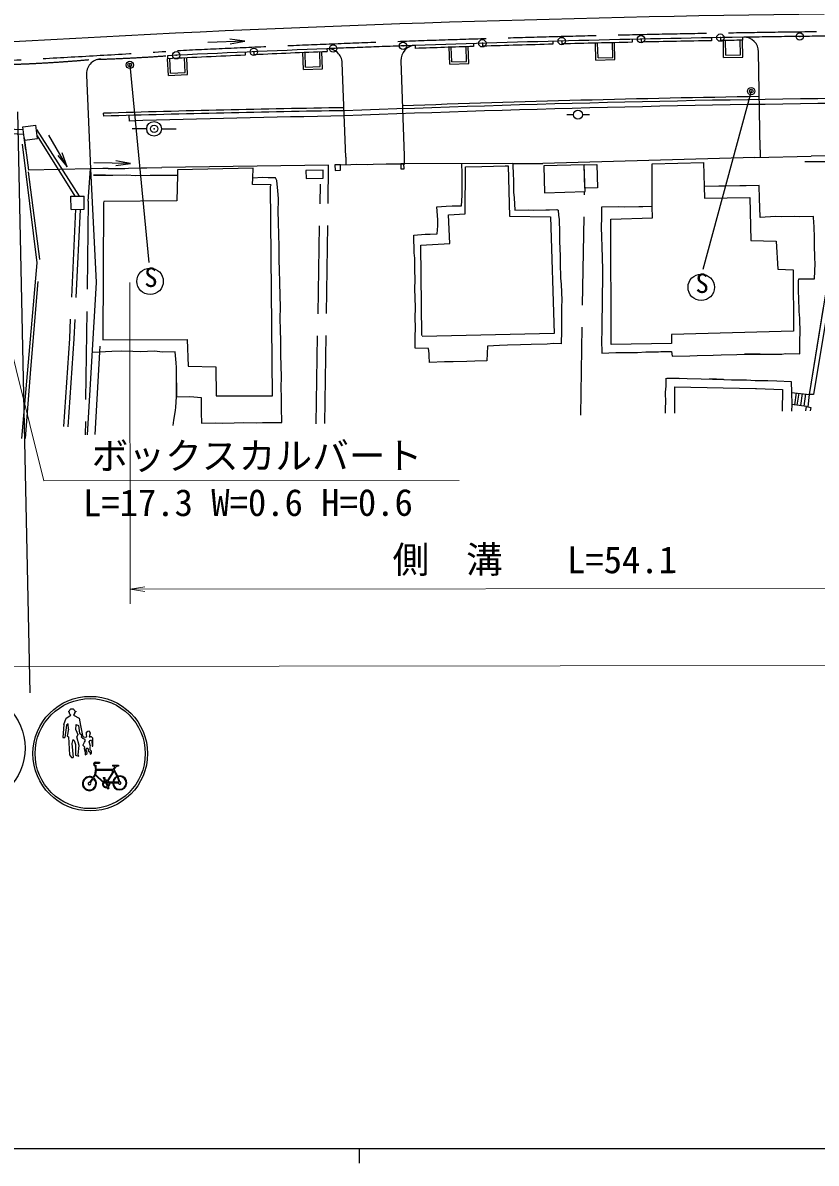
# Model space of a CAD drawing. Units: millimetres, scale not verified. Extents: x 40000 to 680000, y 20000 to 380000.
# Drawn here: x 145115 to 199098, y 204000 to 281646 of the extents above; entities that cross this region are included whole.
import ezdxf
from ezdxf.enums import TextEntityAlignment as Align

# ---------------------------------------------------------------- set-up
doc = ezdxf.new("R2010")
doc.units = ezdxf.units.MM
doc.header["$LTSCALE"] = 1000
doc.header["$PDMODE"] = 32
doc.header["$PDSIZE"] = 500
doc.linetypes.add('DASHED', pattern=[7.5, 6, -1.5])
for name, color, linetype, lineweight in [('M-BGD', 7, 'Continuous', 25), ('M-BGD-EXST', 7, 'Continuous', 25), ('M-STR-HTXT', 7, 'Continuous', 13), ('M-STR-STRC', 7, 'Continuous', 25), ('M-TTL-BAND', 7, 'Continuous', 25)]:
    doc.layers.add(name, color=color, linetype=linetype, lineweight=lineweight)
doc.styles.add('ＭＳ ゴシック', font='')
doc.styles.get('ＭＳ ゴシック').set_extended_font_data('MS Gothic')

# ---------------------------------------------------------------- blocks, each defined once
blk = doc.blocks.new('open_arrow')
at = {"color": 0, "linetype": 'Continuous', "lineweight": -2}
blk.add_lwpolyline([(7.5, 1.25), (0, 0), (7.5, -1.25)], dxfattribs=at)

msp = doc.modelspace()

# ---------------------------------------------------------------- linework, layer by layer
at = {"layer": 'M-BGD'}
for p, q in [((160212, 280407), (157714, 280314)), ((181182, 280389), (181187, 280189)), ((181781, 280405), (181787, 280205)), ((186580, 280521), (186584, 280320)), ((187180, 280533), (187184, 280334)), ((191979, 280627), (191982, 280427)), ((192579, 280638), (192582, 280438)), ((192802, 279292), (192785, 280442)), ((192950, 279445), (192935, 280445)), ((193950, 279460), (193935, 280460)), ((194082, 280662), (194085, 280462)), ((194102, 279312), (194085, 280462)), ((160236, 279645), (160244, 279445)), ((160835, 279672), (160844, 279472)), ((164214, 278466), (164168, 279615)), ((164358, 278622), (164318, 279621)), ((165357, 278662), (165317, 279661)), ((165513, 278518), (165467, 279667)), ((165808, 279882), (165816, 279682)), ((171804, 280103), (171811, 279903)), ((174159, 278831), (174122, 279981)), ((174304, 278986), (174272, 279985)), ((175303, 279018), (175271, 280017)), ((175458, 278873), (175421, 280022)), ((175784, 280234), (175790, 280034)), ((176384, 280252), (176390, 280052)), ((184106, 279113), (184079, 280263)), ((184252, 279267), (184229, 280266)), ((185252, 279290), (185228, 280290)), ((185406, 279144), (185378, 280293)), ((195284, 272999), (195184, 279675)), ((154961, 279404), (154970, 279204)), ((155026, 278056), (154970, 279204)), ((155169, 278213), (155120, 279212)), ((156168, 278261), (156119, 279260)), ((156325, 278119), (156269, 279268)), ((167093, 272500), (166847, 278921)), ((170840, 279068), (171073, 272588)), ((174159, 278831), (175458, 278873)), ((174304, 278986), (175303, 279018)), ((184106, 279113), (185406, 279144)), ((184252, 279267), (185252, 279290)), ((192802, 279292), (194102, 279312)), ((192950, 279445), (193950, 279460)), ((149458, 278085), (149712, 271699)), ((155026, 278056), (156325, 278119)), ((155169, 278213), (156168, 278261)), ((164214, 278466), (165513, 278518)), ((164358, 278622), (165357, 278662)), ((150620, 275288), (150610, 275489)), ((152378, 274956), (152360, 275328)), ((182138, 275400), (182589, 275403)), ((183189, 275408), (183669, 275412)), ((145117, 274556), (146010, 274666)), ((145227, 273663), (145117, 274556)), ((146120, 273773), (146010, 274666)), ((153550, 274427), (152550, 274438)), ((155550, 274405), (154550, 274416)), ((146088, 265307), (145100, 273389)), ((145207, 273819), (145490, 271624)), ((145227, 273663), (146120, 273773)), ((148138, 271840), (146882, 274002)), ((171073, 272588), (171074, 272072)), ((194927, 272482), (198752, 272559)), ((195284, 272999), (195293, 272499)), ((198649, 256344), (201265, 272609)), ((201280, 272610), (198752, 272559)), ((152447, 272072), (149948, 272109)), ((152315, 271744), (153172, 271768)), ((153172, 271768), (153552, 271778)), ((153552, 271778), (154576, 271784)), ((165922, 271946), (154576, 271784)), ((166725, 271976), (166354, 271966)), ((166354, 271966), (166364, 271593)), ((166725, 271976), (167427, 272003)), ((166735, 271603), (166725, 271976)), ((167093, 272500), (167102, 272000)), ((167427, 272003), (167839, 272014)), ((167839, 272014), (168570, 272002)), ((168570, 272002), (168951, 272013)), ((168951, 272013), (169840, 272037)), ((169840, 272037), (170157, 272046)), ((170157, 272046), (171110, 272049)), ((171043, 272049), (170837, 272043)), ((170837, 272043), (170846, 271695)), ((171053, 271701), (171043, 272049)), ((178446, 272073), (171110, 272049)), ((175222, 268644), (175246, 271836)), ((175246, 271836), (176337, 271867)), ((176337, 271867), (177942, 271912)), ((177942, 271912), (178149, 271917)), ((178149, 271917), (178227, 268476)), ((178446, 272073), (180502, 272077)), ((194927, 272482), (180502, 272077)), ((183318, 271980), (180563, 271904)), ((180563, 271904), (180613, 270080)), ((183318, 271980), (184181, 272004)), ((183369, 270156), (183318, 271980)), ((183362, 270378), (183318, 271980)), ((184181, 272004), (184225, 270401)), ((187940, 272051), (189673, 272095)), ((187949, 269139), (187940, 272051)), ((189673, 272095), (191438, 272140)), ((191438, 272140), (191479, 270492)), ((200827, 272182), (198327, 272176)), ((149560, 269499), (149712, 271699)), ((150570, 271736), (149712, 271699)), ((149712, 271699), (150099, 263968)), ((150707, 271287), (149914, 271265)), ((149914, 271265), (151248, 271270)), ((150925, 271725), (150570, 271736)), ((150925, 271725), (152061, 271737)), ((151248, 271270), (152168, 271295)), ((152061, 271737), (152315, 271744)), ((152168, 271295), (152773, 271249)), ((152773, 271249), (153789, 271277)), ((153789, 271277), (154456, 271264)), ((154456, 271264), (155630, 271279)), ((155630, 271279), (155597, 269532)), ((155637, 271645), (155630, 271279)), ((160788, 271753), (155637, 271645)), ((160754, 270645), (160767, 271071)), ((160767, 271071), (160788, 271753)), ((165541, 271617), (164371, 271585)), ((164371, 271585), (164386, 271040)), ((164386, 271040), (165556, 271073)), ((165556, 271073), (165541, 271617)), ((166364, 271593), (166735, 271603)), ((170846, 271695), (171053, 271701)), ((162002, 270614), (160754, 270645)), ((161972, 270518), (162002, 270614)), ((162112, 256245), (161972, 270518)), ((184225, 270401), (183362, 270378)), ((191479, 270492), (191500, 269698)), ((201295, 270776), (198918, 256345)), ((148384, 269837), (149284, 269848)), ((148395, 268937), (148384, 269837)), ((149294, 268948), (149284, 269848)), ((150630, 269474), (150602, 269379)), ((155597, 269532), (150630, 269474)), ((180613, 270080), (183369, 270156)), ((191500, 269698), (194582, 269750)), ((194582, 269750), (194647, 266830)), ((148395, 268937), (149294, 268948)), ((150602, 269379), (150556, 260060)), ((187951, 268360), (187949, 269139)), ((174080, 268565), (175222, 268644)), ((174166, 266614), (174080, 268565)), ((178227, 268476), (181024, 268439)), ((181024, 268439), (181259, 260489)), ((185118, 268274), (187951, 268360)), ((185151, 259739), (185118, 268274)), ((172199, 266512), (174166, 266614)), ((172258, 260352), (172199, 266512)), ((194647, 266830), (196379, 266783)), ((196379, 266783), (196478, 264866)), ((145048, 253339), (146088, 265307)), ((196478, 264866), (197528, 264829)), ((197528, 264829), (197565, 260659)), ((150099, 263968), (149494, 253589)), ((181259, 260489), (172291, 260289)), ((197565, 260659), (189250, 260424)), ((189250, 260424), (189250, 259804)), ((150031, 253618), (150371, 259639)), ((150556, 260060), (156289, 260086)), ((156289, 260086), (156371, 258262)), ((189250, 259804), (185151, 259739)), ((156371, 258262), (158246, 258219)), ((158246, 258219), (158269, 256250)), ((158269, 256250), (162112, 256245)), ((189476, 255076), (189490, 256857)), ((189490, 256857), (194972, 256755)), ((194972, 256755), (195036, 256756)), ((195036, 256756), (196800, 256678)), ((196800, 256678), (196774, 255199)), ((197425, 256473), (198649, 256344)), ((197730, 256441), (197612, 255639)), ((197919, 256421), (197792, 255613)), ((198153, 256396), (198021, 255580)), ((198375, 256373), (198261, 255546)), ((198624, 256347), (198523, 255500)), ((198918, 256345), (198649, 256344)), ((198449, 255519), (197430, 255665)), ((198400, 255221), (198449, 255519)), ((198449, 255519), (198734, 255447)), ((198734, 255447), (198696, 255224))]:
    msp.add_line(p, q, dxfattribs=at)
at = {"layer": 'M-BGD', "linetype": 'DASHED'}
for p, q in [((141670, 274217), (145177, 274070)), ((142020, 274502), (145139, 274372)), ((146044, 274388), (148953, 269844)), ((146274, 265553), (145207, 273819)), ((146097, 273959), (148651, 269840)), ((198649, 256344), (201265, 272609)), ((165672, 254356), (165922, 271946)), ((175003, 271386), (174983, 272061)), ((178446, 272073), (178469, 271227)), ((149712, 271699), (145490, 271624)), ((161417, 271106), (160767, 271071)), ((161798, 271085), (161417, 271106)), ((162306, 271099), (161798, 271085)), ((162406, 270911), (162306, 271099)), ((175001, 270306), (175012, 271068)), ((175012, 271068), (175003, 271386)), ((178469, 271227), (178506, 271038)), ((178506, 271038), (178498, 270118)), ((162458, 270214), (162406, 270911)), ((162504, 269675), (162458, 270214)), ((165065, 254331), (165362, 270668)), ((175012, 269893), (175001, 270306)), ((192464, 270534), (191479, 270492)), ((192909, 270514), (192464, 270534)), ((193893, 270536), (192909, 270514)), ((194337, 270553), (193893, 270536)), ((195210, 270577), (194337, 270553)), ((195251, 269658), (195210, 270577)), ((149560, 269499), (149357, 253582)), ((162500, 268690), (162504, 269675)), ((174968, 269193), (175012, 269893)), ((178498, 270118), (178542, 269736)), ((178542, 269736), (178597, 268897)), ((183091, 254930), (183327, 270154)), ((195267, 269086), (195251, 269658)), ((148710, 268952), (148282, 260145)), ((149010, 268944), (148582, 260127)), ((162513, 268214), (162500, 268690)), ((173287, 269115), (173921, 269164)), ((173343, 268227), (173287, 269115)), ((173921, 269164), (174333, 269176)), ((174333, 269176), (174968, 269193)), ((178597, 268897), (179550, 268907)), ((179550, 268907), (179836, 268883)), ((179836, 268883), (180693, 268906)), ((180693, 268906), (180947, 268913)), ((180947, 268913), (181455, 268927)), ((181455, 268927), (181551, 268898)), ((181551, 268898), (181561, 268549)), ((185674, 269106), (184485, 269092)), ((184485, 269092), (184491, 268249)), ((186056, 269084), (185674, 269106)), ((187040, 269113), (186056, 269084)), ((187294, 269120), (187040, 269113)), ((187949, 269139), (187294, 269120)), ((195286, 268388), (195267, 269086)), ((162544, 267072), (162513, 268214)), ((173354, 267814), (173343, 268227)), ((181561, 268549), (181600, 268265)), ((181600, 268265), (181625, 267376)), ((184491, 268249), (184464, 267867)), ((196333, 268448), (195286, 268388)), ((196714, 268428), (196333, 268448)), ((197603, 268452), (196714, 268428)), ((197985, 268431), (197603, 268452)), ((198905, 268456), (197985, 268431)), ((198949, 268012), (198905, 268456)), ((198954, 267822), (198949, 268012)), ((171720, 267196), (172481, 267251)), ((171753, 265992), (171720, 267196)), ((172481, 267251), (172830, 267260)), ((172830, 267260), (173306, 267273)), ((173306, 267273), (173354, 267814)), ((181625, 267376), (181641, 266773)), ((184464, 267867), (184495, 266947)), ((198978, 266965), (198954, 267822)), ((162558, 266564), (162544, 267072)), ((162559, 265389), (162558, 266564)), ((181641, 266773), (181669, 265757)), ((184495, 266947), (184506, 266534)), ((184506, 266534), (184534, 265518)), ((198989, 266553), (198978, 266965)), ((199015, 265632), (198989, 266553)), ((145653, 258054), (146274, 265553)), ((171796, 265612), (171753, 265992)), ((171787, 264754), (171796, 265612)), ((181669, 265757), (181681, 265313)), ((199025, 265252), (199015, 265632)), ((162572, 264913), (162559, 265389)), ((162601, 263865), (162572, 264913)), ((181681, 265313), (181710, 264266)), ((184534, 265518), (184549, 264979)), ((184549, 264979), (184548, 263899)), ((198990, 264218), (199025, 265252)), ((171801, 264246), (171787, 264754)), ((171792, 263452), (171801, 264246)), ((181710, 264266), (181754, 263854)), ((197884, 264045), (197911, 264204)), ((197904, 263315), (197884, 264045)), ((197911, 264204), (198990, 264218)), ((162620, 263167), (162601, 263865)), ((171804, 263007), (171792, 263452)), ((181754, 263854), (181784, 262743)), ((184548, 263899), (184531, 263327)), ((184531, 263327), (184531, 262184)), ((197914, 262934), (197904, 263315)), ((162647, 262183), (162620, 263167)), ((171827, 262182), (171804, 263007)), ((181784, 262743), (181764, 262329)), ((197937, 261982), (197914, 262934)), ((162631, 261611), (162647, 262183)), ((171810, 261642), (171827, 262182)), ((181764, 262329), (181765, 261123)), ((184531, 262184), (184516, 261579)), ((197984, 261538), (197937, 261982)), ((162658, 260659), (162631, 261611)), ((171832, 260817), (171810, 261642)), ((181765, 261123), (181778, 260678)), ((184516, 261579), (184512, 260595)), ((198012, 260523), (197984, 261538)), ((148282, 260145), (147827, 253498)), ((148582, 260127), (148128, 253514)), ((162673, 260087), (162658, 260659)), ((171805, 259498), (171814, 260340)), ((171814, 260340), (171832, 260817)), ((181778, 260678), (181739, 259788)), ((184512, 260595), (184495, 260055)), ((197993, 260078), (198012, 260523)), ((162667, 258945), (162673, 260087)), ((172727, 259476), (171805, 259498)), ((172768, 259128), (172727, 259476)), ((176727, 259619), (176689, 258632)), ((177550, 259672), (176727, 259619)), ((178089, 259687), (177550, 259672)), ((178977, 259712), (178089, 259687)), ((179708, 259732), (178977, 259712)), ((180787, 259761), (179708, 259732)), ((181230, 259806), (180787, 259761)), ((181739, 259788), (181230, 259806)), ((184495, 260055), (184502, 259150)), ((197988, 259109), (197993, 260078)), ((151166, 259262), (149874, 259203)), ((151801, 259279), (151166, 259262)), ((152596, 259270), (151801, 259279)), ((153104, 259252), (152596, 259270)), ((154088, 259279), (153104, 259252)), ((154597, 259229), (154088, 259279)), ((155487, 259238), (154597, 259229)), ((155539, 258493), (155487, 259238)), ((162689, 258373), (162667, 258945)), ((172773, 258969), (172768, 259128)), ((172785, 258524), (172773, 258969)), ((174404, 258569), (173800, 258552)), ((175324, 258594), (174404, 258569)), ((175864, 258609), (175324, 258594)), ((176689, 258632), (175864, 258609)), ((184502, 259150), (185471, 259192)), ((185471, 259192), (185916, 259204)), ((185916, 259204), (186931, 259190)), ((186931, 259190), (187503, 259248)), ((187503, 259248), (188361, 259240)), ((188361, 259240), (188518, 259276)), ((188518, 259276), (189249, 259265)), ((189249, 259265), (189289, 258948)), ((189289, 258948), (190495, 258981)), ((190495, 258981), (191003, 258995)), ((191003, 258995), (192082, 259025)), ((192082, 259025), (192622, 259039)), ((192622, 259039), (193701, 259070)), ((193701, 259070), (195289, 259082)), ((194209, 259084), (195638, 259091)), ((195289, 259082), (194209, 259084)), ((195638, 259091), (196750, 259090)), ((196750, 259090), (197003, 259129)), ((197003, 259129), (197988, 259109)), ((145301, 253354), (145653, 258054)), ((155579, 258177), (155539, 258493)), ((155577, 257129), (155579, 258177)), ((162714, 257453), (162689, 258373)), ((173800, 258552), (172785, 258524)), ((155576, 256187), (155577, 257129)), ((155577, 257129), (155576, 256187)), ((155586, 256187), (155577, 257129)), ((162697, 256912), (162714, 257453)), ((188901, 256905), (188884, 257444)), ((188884, 257444), (189776, 257437)), ((189776, 257437), (188982, 257447)), ((188982, 257447), (190316, 257420)), ((190316, 257420), (191270, 257415)), ((191270, 257415), (192796, 257361)), ((192796, 257361), (191842, 257398)), ((191842, 257398), (193336, 257345)), ((193336, 257345), (194352, 257341)), ((194352, 257341), (194956, 257294)), ((194956, 257294), (195815, 257286)), ((195815, 257286), (196419, 257271)), ((196419, 257271), (197405, 257219)), ((197405, 257219), (197425, 256473)), ((162721, 256055), (162697, 256912)), ((188844, 256490), (188901, 256905)), ((188869, 255760), (188844, 256490)), ((197425, 256473), (197430, 255665)), ((155502, 255252), (155527, 255476)), ((155527, 255476), (155576, 256187)), ((155576, 256187), (155586, 256187)), ((155586, 256187), (156428, 256199)), ((156428, 256199), (156747, 256176)), ((156747, 256176), (157240, 256142)), ((157240, 256142), (157242, 255491)), ((157242, 255491), (157252, 255110)), ((162708, 255388), (162721, 256055)), ((188846, 255475), (188869, 255760)), ((188847, 255063), (188846, 255475)), ((197430, 255665), (197425, 255208)), ((155385, 254590), (155502, 255252)), ((157252, 255110), (157272, 254380)), ((162731, 254531), (162708, 255388)), ((155339, 254231), (155385, 254590)), ((157272, 254380), (158224, 254407)), ((158224, 254407), (158670, 254384)), ((158670, 254384), (159495, 254410)), ((159495, 254410), (160130, 254427)), ((160130, 254427), (160988, 254419)), ((160988, 254419), (161432, 254432)), ((161432, 254432), (162734, 254435)), ((162734, 254435), (162731, 254531))]:
    msp.add_line(p, q, dxfattribs=at)
at = {"layer": 'M-BGD'}
for centre, radius in [((152394, 278778), 250), ((152394, 278778), 125), ((194675, 276995), 250), ((194675, 276995), 125), ((182889, 275390), 300), ((154047, 274426), 500)]:
    msp.add_circle(centre, radius, dxfattribs=at)
at = {"layer": 'M-BGD', "linetype": 'DASHED'}
for centre, radius, start, end in [((212946, -914689), 1195800, 90.30271, 92.78508), ((212946, -914689), 1195500, 90.61285, 90.90408), ((74043, 1597320), 1320096, 272.82087, 273.50894), ((212946, -914689), 1195500, 91.97213, 92.25969), ((141506, 369028), 90254, 271.34698, 275.54435), ((146018, 405485), 126396, 271.90806, 274.00971)]:
    msp.add_arc(centre, radius, start, end, dxfattribs=at)
at = {"layer": 'M-BGD'}
for centre, radius, start, end in [((212946, -914689), 1195500, 90.90408, 91.97213), ((212946, -914689), 1195300, 91.26371, 91.49375), ((212946, -914689), 1195300, 91.0049, 91.23495), ((212946, -914689), 1195300, 90.90412, 90.97614), ((194184, 279660), 1000, 0.85612, 90.90408), ((212946, -914689), 1195500, 92.25969, 92.78008), ((213586, -914664), 1195300, 92.29038, 92.52895), ((165848, 278882), 1000, 2.1978, 92.24576), ((171839, 279104), 1000, 92.00659, 182.05456), ((212946, -914689), 1195300, 91.78131, 91.97207), ((212946, -914689), 1195300, 91.52251, 91.75255), ((150452, 278186), 1000, 93.04984, 185.7828), ((213586, -914664), 1195300, 92.55771, 92.81078), ((214151, -918927), 1195500, 90.42963, 92.26111), ((214146, -918727), 1195500, 90.9066, 92.07064), ((186193, -919481), 1195500, 90.92159, 91.70563), ((186203, -919682), 1195500, 90.92159, 91.70563), ((214152, -919263), 1195500, 90.42963, 92.26111), ((187962, -920010), 1195500, 91.00538, 91.70563)]:
    msp.add_arc(centre, radius, start, end, dxfattribs=at)
for p in [(170987, 280075), (176384, 280252), (181781, 280405), (187180, 280533), (192579, 280638), (197978, 280717), (155554, 279433), (160835, 279672), (166230, 279898), (152394, 278778), (194675, 276995), (154047, 274426)]:
    msp.add_point(p, dxfattribs=at)
at = {"layer": 'M-BGD-EXST'}
for p, q in [((152397, 278773), (153693, 265320)), ((194678, 276991), (191385, 264848))]:
    msp.add_line(p, q, dxfattribs=at)
for centre in [(153772, 264044), (191278, 263636)]:
    msp.add_circle(centre, 900, dxfattribs=at)
at = {"layer": 'M-STR-HTXT'}
for p, q in [((152391, 263960), (152414, 242084)), ((152413, 243084), (205223, 243141)), ((65491, 237741), (485381, 238192))]:
    msp.add_line(p, q, dxfattribs=at)
msp.add_lwpolyline([(138967, 280868), (146555, 250454), (174805, 250484)], dxfattribs=at)
at = {"layer": 'M-STR-STRC'}
for p, q in [((144753, 275576), (145593, 236021)), ((148064, 234299), (148382, 234502)), ((148226, 234788), (148273, 234788)), ((148226, 234788), (148226, 234741)), ((148226, 234741), (148263, 234741)), ((148382, 234929), (148548, 234929)), ((148555, 234507), (148947, 234312)), ((148657, 234788), (148714, 234788)), ((148666, 234741), (148714, 234741)), ((148714, 234788), (148714, 234741)), ((147895, 233860), (147835, 232987)), ((147895, 233860), (148064, 234299)), ((148087, 233834), (147971, 232987)), ((148203, 233904), (148087, 233834)), ((148227, 233555), (148203, 233904)), ((148715, 233509), (148738, 233881)), ((148738, 233881), (148901, 233800)), ((148901, 233800), (148971, 233289)), ((148947, 234312), (149040, 233800)), ((149040, 233800), (149181, 233126)), ((147835, 232987), (147971, 232987)), ((148227, 233555), (148135, 233067)), ((148135, 233067), (148228, 233021)), ((148228, 233021), (148291, 231794)), ((148715, 233509), (148855, 233184)), ((148855, 233184), (148785, 233021)), ((148949, 232440), (148785, 233021)), ((148971, 233289), (149181, 233126)), ((149098, 233004), (149129, 233097)), ((149191, 232911), (149098, 233004)), ((149129, 233097), (149160, 233128)), ((149160, 233128), (149222, 233035)), ((149222, 233035), (149346, 233004)), ((149346, 233004), (149439, 233035)), ((149439, 233345), (149531, 233407)), ((149439, 233159), (149439, 233345)), ((149470, 233066), (149439, 233159)), ((149439, 233035), (149470, 233066)), ((149531, 233407), (149624, 233438)), ((149624, 233438), (149687, 233283)), ((149656, 233128), (149625, 233035)), ((149625, 233035), (149687, 233035)), ((149687, 233283), (149656, 233128)), ((149780, 233036), (149687, 233035)), ((149873, 232943), (149780, 233036)), ((149874, 232385), (149873, 232943)), ((148507, 232858), (148461, 232579)), ((148461, 232579), (148531, 231626)), ((148507, 232858), (148600, 232789)), ((148600, 232789), (148693, 232510)), ((148693, 232510), (148694, 231789)), ((148880, 231813), (148949, 232440)), ((149346, 232849), (149191, 232911)), ((149223, 232477), (149315, 232663)), ((149223, 232446), (149223, 232477)), ((149316, 232353), (149223, 232446)), ((149316, 232353), (149285, 232229)), ((149285, 232229), (149347, 231981)), ((149315, 232663), (149346, 232725)), ((149346, 232725), (149346, 232849)), ((149409, 232136), (149471, 232260)), ((149471, 232260), (149533, 232260)), ((149533, 232260), (149595, 232044)), ((149625, 232694), (149687, 232788)), ((149719, 232385), (149625, 232694)), ((149687, 232788), (149780, 232819)), ((149688, 232323), (149719, 232385)), ((149688, 232137), (149688, 232323)), ((149780, 232819), (149811, 232757)), ((149811, 232757), (149843, 232385)), ((149843, 232385), (149874, 232385)), ((148291, 231794), (148438, 231626)), ((148438, 231626), (148531, 231626)), ((148694, 231789), (148926, 231720)), ((148926, 231720), (148880, 231813)), ((149347, 231981), (149347, 231795)), ((149347, 231795), (149502, 231889)), ((149471, 232043), (149409, 232136)), ((149502, 231889), (149471, 232043)), ((149595, 232044), (149688, 231982)), ((149781, 232044), (149688, 232137)), ((149688, 231982), (149688, 231858)), ((149688, 231858), (149781, 231889)), ((149781, 231889), (149781, 232044)), ((150064, 230883), (150003, 230418)), ((150047, 231294), (150328, 231294)), ((150047, 231247), (150328, 231248)), ((150095, 230759), (150057, 230469)), ((150060, 231094), (150111, 231074)), ((150064, 230883), (150064, 231047)), ((150095, 230759), (151211, 230760)), ((150111, 230821), (150111, 231074)), ((150111, 230821), (151258, 230822)), ((150328, 231294), (150328, 231248)), ((150930, 230029), (151304, 230654)), ((151211, 230590), (151211, 230760)), ((151225, 231107), (151225, 231051)), ((151225, 231107), (151616, 231107)), ((151374, 230977), (151225, 231051)), ((151374, 230977), (151258, 230822)), ((151304, 230654), (151304, 230743)), ((151304, 230743), (151537, 230311)), ((151445, 230993), (151315, 230821)), ((151315, 230821), (151578, 230333)), ((151616, 231033), (151445, 230993)), ((151616, 231107), (151616, 231033)), ((149676, 229927), (149869, 230217)), ((149714, 229900), (149908, 230191)), ((149895, 230256), (150003, 230418)), ((149934, 230230), (150053, 230409)), ((150053, 230409), (150551, 229933)), ((150057, 230469), (150575, 229975)), ((150584, 230267), (150696, 230267)), ((150584, 230267), (150584, 230220)), ((150584, 230220), (150615, 230220)), ((150585, 229892), (150752, 229892)), ((150607, 229939), (150733, 229939)), ((150615, 230220), (150682, 230061)), ((150666, 230220), (150727, 230075)), ((150666, 230220), (150696, 230220)), ((150696, 230267), (150696, 230220)), ((150700, 230017), (150733, 229939)), ((150745, 230030), (150783, 229939)), ((150752, 229892), (150856, 229643)), ((150783, 229939), (150822, 229939)), ((150803, 229892), (150897, 229666)), ((150803, 229892), (150971, 229892)), ((150822, 229939), (150866, 230013)), ((150876, 229939), (150906, 229988)), ((150949, 229939), (150876, 229939)), ((150890, 230053), (151211, 230590)), ((151229, 229939), (151003, 229939)), ((151020, 229892), (151227, 229892)), ((151274, 229893), (151620, 229893)), ((151661, 229940), (151276, 229939)), ((151537, 230311), (151661, 229940)), ((151581, 230326), (151697, 229980)), ((150861, 229558), (150892, 229558)), ((150861, 229558), (150861, 229511)), ((150861, 229511), (150972, 229511)), ((150874, 229599), (150892, 229558)), ((150916, 229622), (150943, 229558)), ((150943, 229558), (150972, 229558)), ((150972, 229558), (150972, 229511))]:
    msp.add_line(p, q, dxfattribs=at)
for centre, radius in [((141369, 232267), 3900), ((149700, 231885), 3900), ((149700, 231885), 3744)]:
    msp.add_circle(centre, radius, dxfattribs=at)
for centre, radius, start, end in [((212946, -914689), 1197000, 89.01309, 94.21381), ((148512, 234715), 250, 174.1535, 238.68202), ((148512, 234715), 250, 121.33971, 163.18646), ((148418, 234715), 250, 16.93683, 58.78358), ((148418, 234715), 250, 303.37513, 5.9698), ((150047, 231170), 124, 90.06165, 277.68977), ((150047, 231170), 77.3, 90.06165, 279.64981), ((149647, 229844), 481, 58.93416, 53.02714), ((149647, 229844), 434, 59.21081, 53.02714), ((149647, 229844), 87.7, 70.56199, 39.59021), ((150778, 229830), 250, 155.56074, 292.68151), ((150778, 229830), 250, 112.68151, 144.4991), ((150778, 229830), 203, 162.28915, 292.68151), ((150778, 229830), 203, 112.68151, 146.67256), ((150778, 229830), 250, 25.86997, 101.88669), ((150778, 229830), 203, 64.35406, 99.35766), ((150778, 229830), 203, 306.00537, 17.83415), ((150778, 229830), 203, 32.45258, 51.11681), ((150778, 229830), 250, 303.47633, 14.42495), ((151708, 229893), 481, 180.06165, 174.47398), ((151708, 229893), 434, 180.06165, 173.86898), ((151708, 229893), 87.7, 180.06165, 96.98905)]:
    msp.add_arc(centre, radius, start, end, dxfattribs=at)
at = {"layer": 'M-TTL-BAND'}
for p, q in [((40000, 205000), (579000, 205000)), ((168000, 205000), (168000, 204000))]:
    msp.add_line(p, q, dxfattribs=at)

# ---------------------------------------------------------------- block references
at = {"layer": 'M-BGD', "xscale": 133, "yscale": 133}
for p, rotation in [((160212, 280407), 182.1), ((148138, 271840), 120.1), ((152447, 272072), 179.1)]:
    msp.add_blockref('open_arrow', p, dxfattribs=dict(at, rotation=rotation))
at = {"layer": 'M-STR-HTXT', "xscale": 133, "yscale": 133, "rotation": 0.1}
msp.add_blockref('open_arrow', (152413, 243084), dxfattribs=at)

# ---------------------------------------------------------------- texts
at = {"layer": 'M-BGD-EXST', "style": 'ＭＳ ゴシック'}
for p in [(153383, 263264), (190889, 262856)]:
    msp.add_text('S', height=1320, rotation=0.062, dxfattribs=at).set_placement(p, align=Align.BOTTOM_LEFT)
at = {"layer": 'M-STR-HTXT', "style": 'ＭＳ ゴシック'}
for s, p in [('ボックスカルバート', (161049, 250704)), ('L=17.3 W=0.6 H=0.6', (160433, 247515)), ('側\u3000溝', (174024, 243634)), ('L=54.1', (185890, 243620))]:
    msp.add_text(s, height=1833, rotation=0.062, dxfattribs=at).set_placement(p, align=Align.BOTTOM_CENTER)

doc.saveas('drawing.dxf')
